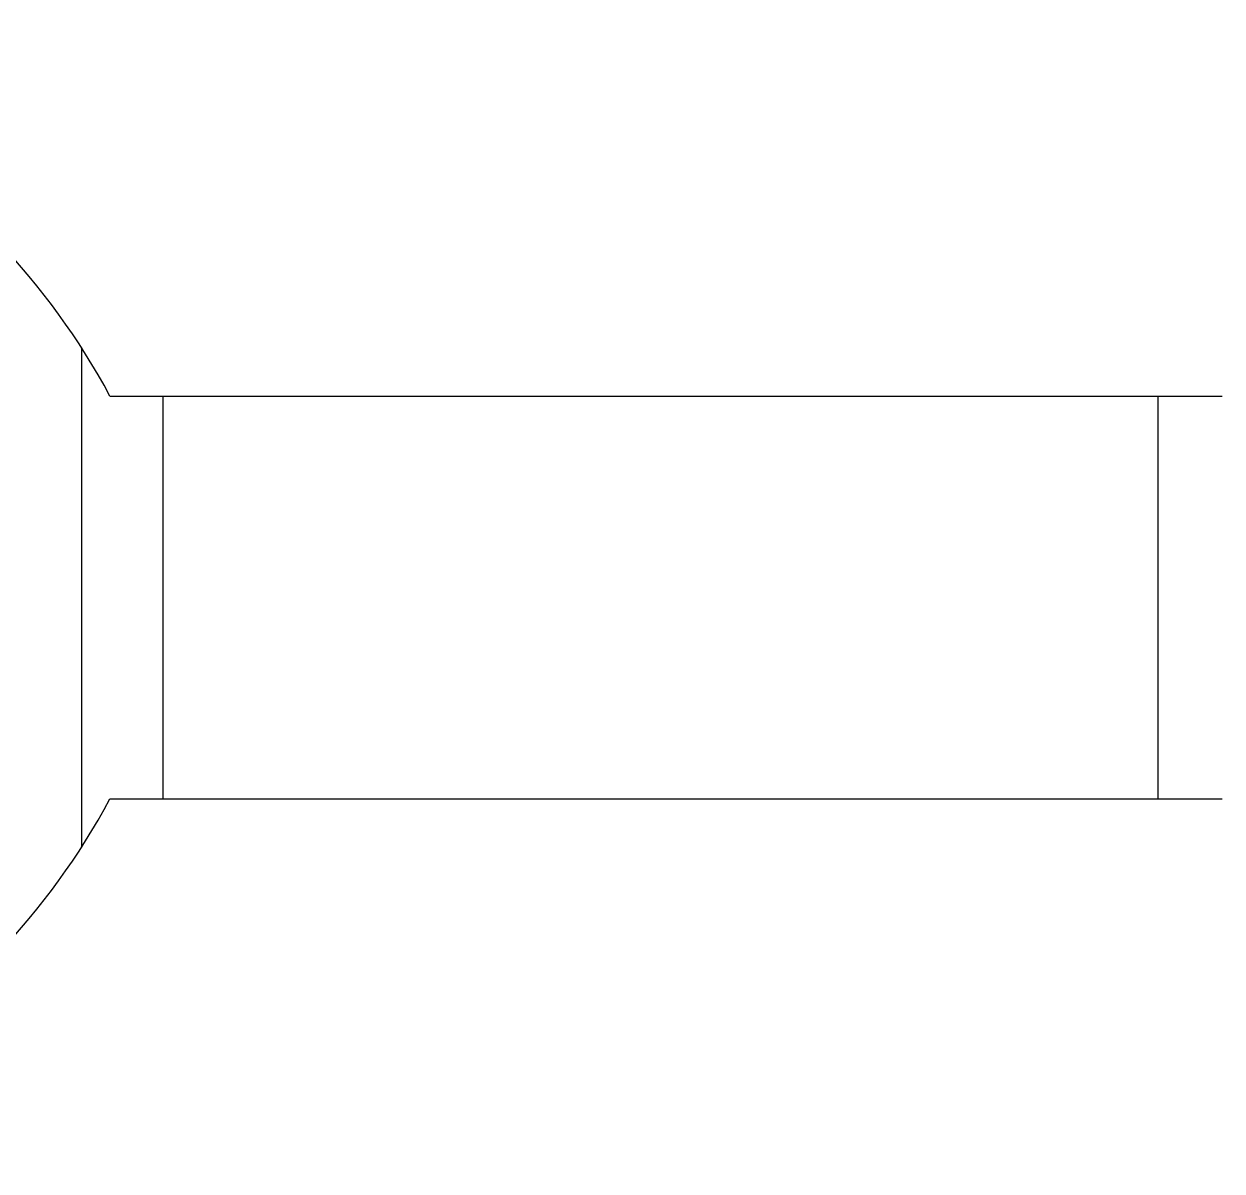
# Model space of a CAD drawing. Extents: x 44 to 87.6, y -168.1 to -136.9.
# Drawn here: x 60.9187 to 61.1896, y -146.6631 to -146.4037 of the extents above; entities that cross this region are included whole.
import ezdxf

# ---------------------------------------------------------------- set-up
doc = ezdxf.new("R2010")
doc.units = 0
doc.header["$LTSCALE"] = 0.4
doc.header["$MEASUREMENT"] = 0
doc.layers.add('LIN', color=1, linetype='CONTINUOUS')
doc.layers.add('PECA', color=3, linetype='CONTINUOUS')

msp = doc.modelspace()

# ---------------------------------------------------------------- linework, layer by layer
at = {"layer": 'LIN'}
for p, q in [((60.95015, -146.57899), (60.95015, -146.48786)), ((61.17521, -146.57899), (61.17521, -146.48786))]:
    msp.add_line(p, q, dxfattribs=at)
at = {"layer": 'PECA'}
for p, q in [((60.93168, -146.47691), (60.93168, -146.58994)), ((60.93812, -146.48786), (61.18965, -146.48786)), ((60.93812, -146.57899), (61.18965, -146.57899))]:
    msp.add_line(p, q, dxfattribs=at)
for centre, start, end in [((60.79761, -146.56308), 28.1642, 151.8358), ((60.79761, -146.50376), 208.1642, 331.8358)]:
    msp.add_arc(centre, 0.15938, start, end, dxfattribs=at)

doc.saveas('drawing.dxf')
